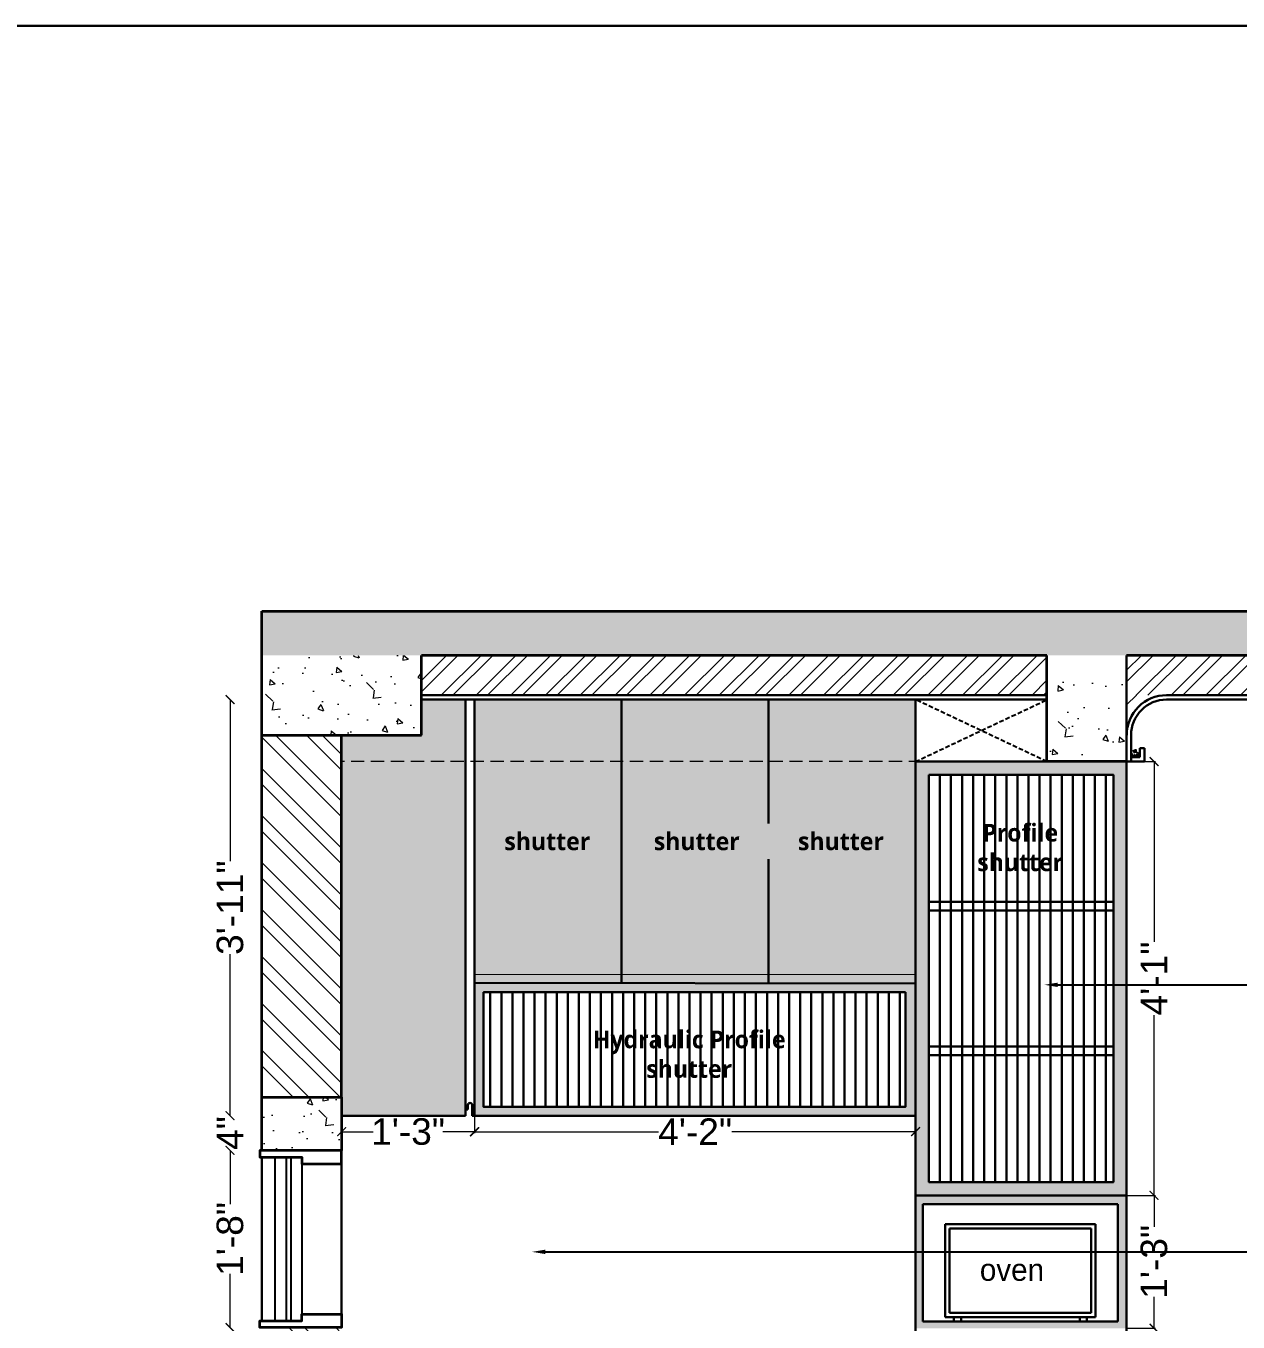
# Model space of a CAD drawing. Header units: inches. Extents: x 3324238 to 135265466, y -1036581 to 20094598.
# Drawn here: x 3355140.9 to 3355277.8, y -519113.9 to -518967.5 of the extents above; entities that cross this region are included whole.
import ezdxf
from ezdxf import colors
from ezdxf.entities.mleader import LeaderData, LeaderLine
from ezdxf.math import Vec2, Vec3

# ---------------------------------------------------------------- set-up
doc = ezdxf.new("R2010")
doc.units = ezdxf.units.IN
doc.header["$MEASUREMENT"] = 0
doc.header["$PDMODE"] = 3
for name, pattern in [('00 . GROUND FLOOR$0$DASHED', [0.75, 0.5, -0.25]), ('00-Floor Plan$0$DASHED', [0.75, 0.5, -0.25]), ('DASHED', [0.75, 0.5, -0.25])]:
    doc.linetypes.add(name, pattern=pattern)
doc.layers.add('AR HATCH-7', color=7, linetype='Continuous')
doc.layers.add('str coll', color=6, linetype='Continuous')
for name, color, linetype, lineweight in [('dim05', 1, 'Continuous', 13), ('DOOR-WINDOW', 5, 'Continuous', 0), ('FURNITURE', 32, 'Continuous', 13), ('FURNITURE-1', 251, 'Continuous', 5), ('Labelling', 1, 'Continuous', 25), ('wall', 7, 'Continuous', 30)]:
    doc.layers.add(name, color=color, linetype=linetype, lineweight=lineweight)
doc.layers.add('FALCE CEILING', color=7, linetype='Continuous', lineweight=30, true_color=0xd1009d)
doc.layers.add('hatch', color=253, linetype='Continuous', lineweight=0, transparency=0.4)
doc.styles.get("Standard").update_dxf_attribs({"font": 'GOTHIC.TTF'})
doc.styles.add('The Thakors 3 inches', font='arial.ttf', dxfattribs={"height": 3})
doc.dimstyles.new('The Thakors 3 inches', dxfattribs={"dimtxt": 3, "dimasz": 1, "dimexe": 0.17999267578125, "dimexo": 0.0625, "dimgap": 0.089996337890625, "dimtad": 0, "dimzin": 0, "dimdsep": 46, "dimlunit": 4, "dimtxsty": 'The Thakors 3 inches', "dimblk": 'ARCHTICK', "dimcen": 0.089996337890625, "dimclrd": 5, "dimclre": 5, "dimclrt": 1, "dimadec": 0, "dimazin": 0, "dimtfac": 0.79998779296875, "dimtofl": 0, "dimtmove": 1, "dimatfit": 3, "dimfxl": 1, "dimtolj": 1, "dimtzin": 0, "dimlwd": 5, "dimlwe": 13, "dimarcsym": 0})
pattern_1 = [(320, (2911.788055398036, 226.9863982740208), (-0.6275213498259522, -7.172601826007535), [0.75, -8.25]), (265, (2911.788055398036, 226.9863982740208), (7.521921337000118, 1.387513336129999), [0.6, -6.6]), (10.45144445999999, (2911.735761958174, 226.3886814640136), (6.894399909686293, -5.78508846727112), [0.63740192, -7.01142112]), (316.1842, (2913.788055398036, 226.9863982740208), (-1.655192807930767, -10.67241330671572), [1.125, -12.375]), (6.635635489999989, (2913.650122328196, 226.0970308239921), (9.741186007745503, -9.346619456742285), [0.95610342, -10.5171376]), (261.18416399, (2913.788055398036, 226.9863982740208), (9.7411860026999, -9.346619450547733), [0.9, -9.90000001]), (291, (2913.288055398036, 225.9863982740208), (-4.026188906653389, -5.969070521184616), [0.75, -8.25]), (236, (2913.288055398036, 225.9863982740208), (7.25150045046853, -2.433153319215819), [0.6, -6.6]), (341.4514447399999, (2912.952539658174, 225.4889757340425), (3.225311528063537, -8.402223767299711), [0.6374019000000001, -7.01142112]), (307.5, (2911.788055398036, 226.9863982740208), (3.328938538313115, -0.1215985531729072), [0, -6.519999999999989, 0, -6.69999999999999, 0, -6.624999999999989]), (277.5, (2911.788055398036, 226.9863982740208), (3.944117118823602, -2.630695374421486), [0, -3.82, 0, -6.37, 0, -2.525]), (237.5, (2911.788055398036, 229.2163982740021), (-0.2255487173437984, -5.33822436172409), [0, -2.5, 0, -7.8, 0, -10.35]), (227.5, (2911.788055398036, 230.2163982740021), (1.001049823323176, -5.831861693423862), [0, -3.249999999999995, 0, -5.179999999999989, 0, -7.349999999999989])]
pattern_2 = [(225, (3148.950116158929, 226.3267422676436), (1.96222131779267, -1.96222131779267), []), (225, (3147.641968615929, 226.3267422676436), (1.96222131779267, -1.96222131779267), [])]

# ---------------------------------------------------------------- blocks, each defined once
blk = doc.blocks.new('_ArchTick')
at = {"color": 0, "linetype": 'ByBlock', "const_width": 0.15}
blk.add_lwpolyline([(-0.5, -0.5), (0.5, 0.5)], dxfattribs=at)
blk = doc.blocks.new('*D228')
at = {"layer": 'Defpoints', "color": 0, "lineweight": 30, "ltscale": 4, "transparency": 16777216}
for p in [(3355241.357987555, -519083.6245988985, -0.1451845742582104), (3355191.576057462, -519090.6231488101, -0.1149040791744358), (3355241.357987555, -519092.4267552854)]:
    blk.add_point(p, dxfattribs=at)
at = {"layer": 'dim05', "color": 5, "lineweight": 5, "ltscale": 4, "transparency": 16777216}
for p, q in [((3355191.576057462, -519092.4267552854), (3355212.329277194, -519092.4267552854)), ((3355241.357987555, -519092.4267552854), (3355220.604767823, -519092.4267552854))]:
    blk.add_line(p, q, dxfattribs=at)
at = {"layer": 'dim05', "color": 5, "lineweight": 5, "ltscale": 4, "transparency": 16777216, "rotation": 180}
blk.add_blockref('_ArchTick', (3355191.576057462, -519092.4267552854), dxfattribs=at)
at = {"layer": 'dim05', "color": 5, "lineweight": 5, "ltscale": 4, "transparency": 16777216}
blk.add_blockref('_ArchTick', (3355241.357987555, -519092.4267552854), dxfattribs=at)
at = {"layer": 'dim05', "color": 1, "lineweight": 5, "ltscale": 4, "transparency": 16777216, "insert": (3355216.467022508, -519092.4267552854), "char_height": 3, "attachment_point": 5, "style": 'The Thakors 3 inches'}
blk.add_mtext('\\A1;4\'-2"', dxfattribs=at)
blk = doc.blocks.new('*D229')
at = {"layer": 'Defpoints', "color": 0, "lineweight": 30, "ltscale": 4, "transparency": 16777216}
for p in [(3355163.950410863, -519090.6231488103), (3355176.549896309, -519090.6231488103, -0.1149040791733569), (3355167.940626555, -519094.5396941481, 0.2632114188045307)]:
    blk.add_point(p, dxfattribs=at)
at = {"layer": 'dim05', "color": 5, "lineweight": 5, "ltscale": 4, "transparency": 16777216}
for p, q in [((3355163.950410863, -519090.6231488103), (3355163.950410863, -519089.6231488103)), ((3355163.950410863, -519094.5396941481), (3355163.950410863, -519095.5396941481))]:
    blk.add_line(p, q, dxfattribs=at)
for p, rotation in [((3355163.950410863, -519090.6231488103), 270), ((3355163.950410863, -519094.5396941481), 90)]:
    blk.add_blockref('_ArchTick', p, dxfattribs=dict(at, rotation=rotation))
at = {"layer": 'dim05', "color": 1, "lineweight": 5, "ltscale": 4, "transparency": 16777216, "insert": (3355163.950410862, -519092.58142148), "char_height": 3, "attachment_point": 5, "rotation": 90, "style": 'The Thakors 3 inches'}
blk.add_mtext('\\A1;4"', dxfattribs=at)
blk = doc.blocks.new('*D239')
at = {"layer": 'Defpoints', "color": 0, "lineweight": 30, "ltscale": 4, "transparency": 16777216}
for p in [(3355163.950410863, -519094.5396941481), (3355167.940626555, -519094.5396941481, 0.2632114188045307), (3355167.940626557, -519114.5396942486, 0.04389636631090941)]:
    blk.add_point(p, dxfattribs=at)
at = {"layer": 'dim05', "color": 5, "lineweight": 5, "ltscale": 4, "transparency": 16777216}
for p, q in [((3355163.950410863, -519094.5396941481), (3355163.950410863, -519100.6035177786)), ((3355163.950410863, -519114.5396942486), (3355163.950410863, -519108.4758706181))]:
    blk.add_line(p, q, dxfattribs=at)
for p, rotation in [((3355163.950410863, -519094.5396941481), 90), ((3355163.950410863, -519114.5396942486), 270)]:
    blk.add_blockref('_ArchTick', p, dxfattribs=dict(at, rotation=rotation))
at = {"layer": 'dim05', "color": 1, "lineweight": 5, "ltscale": 4, "transparency": 16777216, "insert": (3355163.950410862, -519104.5396941992), "char_height": 3, "attachment_point": 5, "rotation": 90, "style": 'The Thakors 3 inches'}
blk.add_mtext('\\A1;1\'-8"', dxfattribs=at)
blk = doc.blocks.new('*D240')
at = {"layer": 'Defpoints', "color": 0, "lineweight": 30, "ltscale": 4, "transparency": 16777216}
for p in [(3355163.950410873, -519043.6231950022), (3355185.576061355, -519043.6231950022, 0.02827663850504156), (3355178.196648554, -519090.6231488103, -0.1149040791741546)]:
    blk.add_point(p, dxfattribs=at)
at = {"layer": 'dim05', "color": 5, "lineweight": 5, "ltscale": 4, "transparency": 16777216}
for p, q in [((3355163.950410873, -519043.6231950022), (3355163.950410873, -519061.881402035)), ((3355163.950410873, -519090.6231488103), (3355163.950410873, -519072.3649417776))]:
    blk.add_line(p, q, dxfattribs=at)
for p, rotation in [((3355163.950410873, -519043.6231950022), 90), ((3355163.950410873, -519090.6231488103), 270)]:
    blk.add_blockref('_ArchTick', p, dxfattribs=dict(at, rotation=rotation))
at = {"layer": 'dim05', "color": 1, "lineweight": 5, "ltscale": 4, "transparency": 16777216, "insert": (3355163.950410872, -519067.1231719072), "char_height": 3, "attachment_point": 5, "rotation": 90, "style": 'The Thakors 3 inches'}
blk.add_mtext('\\A1;3\'-11"', dxfattribs=at)
blk = doc.blocks.new('*D313')
at = {"layer": 'Defpoints', "color": 0, "lineweight": 30, "transparency": 16777216}
for p in [(3355176.549896307, -519090.6226819718, -0.1063389758516355), (3355191.549896306, -519090.6231488101, -0.218503667927226), (3355176.549896307, -519092.4267552854)]:
    blk.add_point(p, dxfattribs=at)
at = {"layer": 'FURNITURE', "color": 5, "lineweight": 13, "transparency": 16777216}
for p, q in [((3355176.549896307, -519090.6851819718), (3355176.549896307, -519092.6067479611)), ((3355191.549896306, -519090.6856488101), (3355191.549896306, -519092.6067479611))]:
    blk.add_line(p, q, dxfattribs=at)
at = {"layer": 'FURNITURE', "color": 5, "lineweight": 5, "transparency": 16777216}
for p, q in [((3355176.549896307, -519092.4267552854), (3355180.113719887, -519092.4267552854)), ((3355191.549896306, -519092.4267552854), (3355187.986072726, -519092.4267552854))]:
    blk.add_line(p, q, dxfattribs=at)
at = {"layer": 'FURNITURE', "color": 5, "lineweight": 5, "transparency": 16777216, "rotation": 180}
blk.add_blockref('_ArchTick', (3355176.549896307, -519092.4267552854), dxfattribs=at)
at = {"layer": 'FURNITURE', "color": 5, "lineweight": 5, "transparency": 16777216}
blk.add_blockref('_ArchTick', (3355191.549896306, -519092.4267552854), dxfattribs=at)
at = {"layer": 'FURNITURE', "color": 1, "lineweight": 30, "transparency": 16777216, "insert": (3355184.049896306, -519092.4267552854), "char_height": 3, "attachment_point": 5, "style": 'The Thakors 3 inches'}
blk.add_mtext('\\A1;1\'-3"', dxfattribs=at)
blk = doc.blocks.new('*D321')
at = {"layer": 'Defpoints', "color": 0, "lineweight": 30, "transparency": 16777216}
for p in [(3355265.194239513, -519099.6245168872, 0.06539423887547507), (3355268.288933478, -519099.6245168872), (3355265.194771506, -519114.6265739377, -0.05532778154073222)]:
    blk.add_point(p, dxfattribs=at)
at = {"layer": 'FURNITURE', "color": 5, "lineweight": 13, "transparency": 16777216}
for p, q in [((3355265.256739513, -519099.6245168872), (3355268.468926154, -519099.6245168872)), ((3355265.257271506, -519114.6265739377), (3355268.468926154, -519114.6265739377))]:
    blk.add_line(p, q, dxfattribs=at)
at = {"layer": 'FURNITURE', "color": 5, "lineweight": 5, "transparency": 16777216}
for p, q in [((3355268.288933478, -519099.6245168872), (3355268.288933478, -519103.1893689928)), ((3355268.288933478, -519114.6265739377), (3355268.288933478, -519111.0617218322))]:
    blk.add_line(p, q, dxfattribs=at)
for p, rotation in [((3355268.288933478, -519099.6245168872), 90), ((3355268.288933478, -519114.6265739377), 270)]:
    blk.add_blockref('_ArchTick', p, dxfattribs=dict(at, rotation=rotation))
at = {"layer": 'FURNITURE', "color": 1, "lineweight": 30, "transparency": 16777216, "insert": (3355268.288933477, -519107.1255454133), "char_height": 3, "attachment_point": 5, "rotation": 90, "style": 'The Thakors 3 inches'}
blk.add_mtext('\\A1;1\'-3"', dxfattribs=at)
blk = doc.blocks.new('*D322')
at = {"layer": 'Defpoints', "color": 0, "lineweight": 30, "transparency": 16777216}
for p in [(3355265.193702767, -519050.6231488108), (3355268.288933482, -519050.6231488108), (3355265.256739515, -519099.6245168875)]:
    blk.add_point(p, dxfattribs=at)
at = {"layer": 'FURNITURE', "color": 5, "lineweight": 13, "transparency": 16777216}
for p, q in [((3355265.256202767, -519050.6231488108), (3355268.468926158, -519050.6231488108)), ((3355265.319239515, -519099.6245168875), (3355268.468926158, -519099.6245168875))]:
    blk.add_line(p, q, dxfattribs=at)
at = {"layer": 'FURNITURE', "color": 5, "lineweight": 5, "transparency": 16777216}
for p, q in [((3355268.288933482, -519050.6231488108), (3355268.288933482, -519070.9860875345)), ((3355268.288933482, -519099.6245168875), (3355268.288933482, -519079.2615781638))]:
    blk.add_line(p, q, dxfattribs=at)
for p, rotation in [((3355268.288933482, -519050.6231488108), 90), ((3355268.288933482, -519099.6245168875), 270)]:
    blk.add_blockref('_ArchTick', p, dxfattribs=dict(at, rotation=rotation))
at = {"layer": 'FURNITURE', "color": 1, "lineweight": 30, "transparency": 16777216, "insert": (3355268.288933481, -519075.12383285), "char_height": 3, "attachment_point": 5, "rotation": 90, "style": 'The Thakors 3 inches'}
blk.add_mtext('\\A1;4\'-1"', dxfattribs=at)

msp = doc.modelspace()

# ---------------------------------------------------------------- hatches: boundary and pattern name
at = {"layer": 'AR HATCH-7', "lineweight": 30, "true_color": 0x8d9989, "transparency": 33554559}
h = msp.add_hatch(color=252, dxfattribs=at)
h.dxf.hatch_style = 1
h.paths.add_polyline_path([(3355176.549899418, -519068.6231478432), (3355190.549899417, -519068.6231488101), (3355190.549899417, -519090.62314881), (3355176.549899417, -519090.6231488101)])
h.paths.add_polyline_path([(3355176.549899418, -519047.6231488102), (3355185.549899418, -519047.6231488102), (3355185.549899417, -519043.6231488102), (3355190.549899417, -519043.6231488102), (3355190.549899417, -519068.6231488101), (3355176.549898859, -519068.6231478432)])
at = {"layer": 'AR HATCH-7', "lineweight": 30, "true_color": 0x636466}
h = msp.add_hatch(color=251, dxfattribs=at)
h.dxf.hatch_style = 1
h.paths.add_polyline_path([(3355191.549896307, -519074.6188027029), (3355208.152592304, -519074.62371636), (3355208.15014028, -519075.6627667433), (3355191.549873312, -519075.6247917311)])
h = msp.add_hatch(color=251, dxfattribs=at)
h.dxf.hatch_style = 1
h.paths.add_polyline_path([(3355224.755289382, -519074.667312752), (3355208.147748072, -519074.62371636), (3355208.150200095, -519075.6627667433), (3355224.750193185, -519075.6673070458)])
h = msp.add_hatch(color=251, dxfattribs=at)
h.dxf.hatch_style = 1
h.paths.add_polyline_path([(3355224.755289382, -519074.667312752), (3355241.357987554, -519074.6885736596), (3355241.356706986, -519075.6885728397), (3355224.760385269, -519075.6673070474)])
h = msp.add_hatch(color=251, dxfattribs=at)
h.dxf.hatch_style = 1
h.paths.add_polyline_path([(3355265.194239513, -519099.6245168867), (3355241.358003085, -519099.6245168867), (3355241.358003085, -519114.624454349), (3355265.194239513, -519114.624454349)])
h.paths.add_polyline_path([(3355264.193736266, -519113.8745286632), (3355242.193736268, -519113.8745286632), (3355242.193736268, -519100.6245051692), (3355264.193736266, -519100.6245051692)], flags=16)
at = {"layer": 'FURNITURE-1', "true_color": 0x000000}
h = msp.add_hatch(dxfattribs=at)
h.set_pattern_fill('AR-CONC', color=18, angle=-90.00000000000001)
h.set_pattern_definition(pattern_1)
h.paths.add_polyline_path([(3355370.448991629, -519033.6230050249), (3355370.448991629, -519038.6230768978), (3355167.549900197, -519038.6228984912), (3355167.549906066, -519033.6226481727)])
h = msp.add_hatch(dxfattribs=at)
h.set_pattern_fill('AR-CONC', color=18, angle=-90.00000000000001)
h.set_pattern_definition(pattern_1)
h.paths.add_polyline_path([(3355167.549900196, -519038.6231488101), (3355185.549900197, -519038.6231488101), (3355185.549900197, -519047.6231488102), (3355167.549900196, -519047.6231488102)])
at = {"layer": 'FURNITURE-1', "lineweight": 0}
h = msp.add_hatch(dxfattribs=at)
h.set_pattern_fill('ANSI32', color=6, scale=7.4, angle=180)
h.set_pattern_definition(pattern_2)
h.paths.add_polyline_path([(3355256.193993867, -519038.6231488101), (3355185.549900196, -519038.6231488101), (3355185.549900197, -519043.1231488101), (3355256.193993867, -519043.1231488101)])
h = msp.add_hatch(dxfattribs=at)
h.set_pattern_fill('ANSI32', color=6, scale=7.4, angle=180)
h.set_pattern_definition(pattern_2)
h.paths.add_polyline_path([(3355367.202688755, -519038.62314881), (3355265.193702781, -519038.6231488101), (3355265.193702782, -519043.1231488101), (3355367.202688755, -519043.12314881)])
at = {"layer": 'FURNITURE-1', "true_color": 0x000000}
h = msp.add_hatch(dxfattribs=at)
h.set_pattern_fill('AR-CONC', color=18, angle=-90.00000000000001)
h.set_pattern_definition([(320, (2911.788055398036, 223.9863982736715), (-0.6275213498259522, -7.172601826007535), [0.75, -8.25]), (265, (2911.788055398036, 223.9863982736715), (7.521921337000118, 1.387513336129999), [0.6, -6.6]), (10.45144445999999, (2911.735761958174, 223.3886814636644), (6.894399909686293, -5.78508846727112), [0.63740192, -7.01142112]), (316.1842, (2913.788055398036, 223.9863982736715), (-1.655192807930767, -10.67241330671572), [1.125, -12.375]), (6.635635489999989, (2913.650122328196, 223.0970308236429), (9.741186007745503, -9.346619456742285), [0.95610342, -10.5171376]), (261.18416399, (2913.788055398036, 223.9863982736715), (9.7411860026999, -9.346619450547733), [0.9, -9.90000001]), (291, (2913.288055398036, 222.9863982736715), (-4.026188906653389, -5.969070521184616), [0.75, -8.25]), (236, (2913.288055398036, 222.9863982736715), (7.25150045046853, -2.433153319215819), [0.6, -6.6]), (341.4514447399999, (2912.952539658174, 222.4889757336932), (3.225311528063537, -8.402223767299711), [0.6374019000000001, -7.01142112]), (307.5, (2911.788055398036, 223.9863982736715), (3.328938538313115, -0.1215985531729072), [0, -6.519999999999988, 0, -6.699999999999989, 0, -6.624999999999988]), (277.5, (2911.788055398036, 223.9863982736715), (3.944117118823602, -2.630695374421486), [0, -3.82, 0, -6.37, 0, -2.525]), (237.5, (2911.788055398036, 226.2163982736529), (-0.2255487173437984, -5.33822436172409), [0, -2.5, 0, -7.8, 0, -10.35]), (227.5, (2911.788055398036, 227.2163982736529), (1.001049823323176, -5.831861693423862), [0, -3.249999999999994, 0, -5.179999999999988, 0, -7.349999999999988])])
h.paths.add_polyline_path([(3355256.193993867, -519041.6231488105), (3355265.193702781, -519041.6231488105), (3355265.193702781, -519050.6231488105), (3355256.193993867, -519050.6231488105)])
h = msp.add_hatch(dxfattribs=at)
h.set_pattern_fill('AR-CONC', color=18, angle=-90.00000000000001)
h.set_pattern_definition([(320, (2917.808528232388, 180.0132174541941), (-0.6275213498259522, -7.172601826007535), [0.75, -8.25]), (265, (2917.808528232388, 180.0132174541941), (7.521921337000118, 1.387513336129999), [0.6, -6.6]), (10.45144445999999, (2917.756234792527, 179.415500644187), (6.894399909686293, -5.78508846727112), [0.63740192, -7.01142112]), (316.1842, (2919.808528232388, 180.0132174541941), (-1.655192807930767, -10.67241330671572), [1.125, -12.375]), (6.635635489999989, (2919.670595162548, 179.1238500041654), (9.741186007745503, -9.346619456742285), [0.95610342, -10.5171376]), (261.18416399, (2919.808528232388, 180.0132174541941), (9.7411860026999, -9.346619450547733), [0.9, -9.90000001]), (291, (2919.308528232388, 179.0132174541941), (-4.026188906653389, -5.969070521184616), [0.75, -8.25]), (236, (2919.308528232388, 179.0132174541941), (7.25150045046853, -2.433153319215819), [0.6, -6.6]), (341.4514447399999, (2918.973012492526, 178.5157949142158), (3.225311528063537, -8.402223767299711), [0.6374019000000001, -7.01142112]), (307.5, (2917.808528232388, 180.0132174541941), (3.328938538313115, -0.1215985531729072), [0, -6.519999999999987, 0, -6.699999999999988, 0, -6.624999999999988]), (277.5, (2917.808528232388, 180.0132174541941), (3.944117118823602, -2.630695374421486), [0, -3.82, 0, -6.37, 0, -2.525]), (237.5, (2917.808528232388, 182.2432174541755), (-0.2255487173437984, -5.33822436172409), [0, -2.5, 0, -7.8, 0, -10.35]), (227.5, (2917.808528232388, 183.2432174541755), (1.001049823323176, -5.831861693423862), [0, -3.249999999999994, 0, -5.179999999999987, 0, -7.349999999999987])])
h.paths.add_polyline_path([(3355167.54989914, -519088.539696109), (3355176.549895217, -519088.5396963611), (3355176.550431949, -519094.5396941478), (3355167.549896306, -519094.5396961909)])
at = {"layer": 'hatch', "lineweight": 15, "true_color": 0x636466}
h = msp.add_hatch(dxfattribs=at)
h.set_pattern_fill('ANSI32', color=251, scale=10, angle=90)
h.set_pattern_definition([(135, (2911.788051507436, 226.9863982740208), (-2.651650429449553, -2.651650429449553), []), (135, (2911.788051507436, 228.7541652240325), (-2.651650429449553, -2.651650429449553), [])])
h.paths.add_polyline_path([(3355167.549896307, -519047.6231488102), (3355176.549896306, -519047.6231488102), (3355176.549895217, -519088.5396941477), (3355167.54989914, -519088.539696109)])
h.paths.add_polyline_path([(3355176.549896306, -519129.123274721), (3355176.049896305, -519129.1232747209), (3355176.049896306, -519128.7328851016), (3355176.549896306, -519128.7328851016), (3355176.549896307, -519128.1231488102), (3355175.049896306, -519128.1231488101), (3355175.049896306, -519126.6231488102), (3355176.549896307, -519126.6231488102), (3355176.549896308, -519114.5396961498), (3355167.549896308, -519114.5396961498), (3355167.549896307, -519161.6231488102), (3355176.549896306, -519161.6231488102)])

# ---------------------------------------------------------------- linework, layer by layer
at = {"color": 1, "lineweight": 35}
for p, q in [((3355167.549900197, -519038.6231488102, -0.09435131024149905), (3355167.549922228, -519033.6231488103, -0.1467189364530909)), ((3355167.549922228, -519033.6231488102, -0.146718936454558), (3355370.448991629, -519033.6231488102, -0.06136055165410989)), ((3355167.549900197, -519047.6231488102, -0.09435131024149905), (3355167.549900197, -519038.6231488102, -0.09435131024149905)), ((3355256.193993867, -519038.6231488101, -0.155409413178734), (3355185.549900197, -519038.6231488101, -0.155409413178734)), ((3355185.549900197, -519047.6231488102, -0.09435131024149905), (3355185.549900196, -519038.6231488102, -0.09435131024149905)), ((3355256.193993867, -519050.6231488105), (3355256.193993867, -519038.6231488101, -0.155409413178734)), ((3355367.202688754, -519038.6231488102, -0.07296259950661635), (3355265.193702781, -519038.6231488101, -0.1626333112400075)), ((3355167.549900198, -519047.6231488102, -0.09435131024149905), (3355185.549900197, -519047.6231488102, -0.09435131024149905)), ((3355265.193702781, -519050.6231488105), (3355256.193993867, -519050.6231488105))]:
    msp.add_line(p, q, dxfattribs=at)
at = {"lineweight": 35}
for points, elevation in [([(3355176.549896306, -519096.0396941466), (3355176.549896305, -519094.5396941479), (3355167.299896306, -519094.5396961909), (3355167.299895397, -519095.2896900635), (3355172.049896306, -519095.2896900635), (3355172.049896306, -519096.0396941479), (3355176.549896306, -519096.0396941466)], 0.1596118300523959), ([(3355176.549896308, -519112.9946726973), (3355176.549896308, -519114.5396961498), (3355167.299896309, -519114.5396941068), (3355167.2998954, -519113.7897002343), (3355172.049896308, -519113.7897002343), (3355172.049896309, -519113.0396961498), (3355176.549896308, -519113.0396961511)], -0.05970322244216194)]:
    msp.add_lwpolyline(points, dxfattribs=dict(at, elevation=elevation))
at = {"layer": 'dim05', "lineweight": 30}
for p, q in [((3355265.193702781, -519050.6231488105), (3355265.193702781, -519038.6231488101, -0.1626333112400075)), ((3355256.193993867, -519050.6231488105), (3355265.193702781, -519050.6231488105))]:
    msp.add_line(p, q, dxfattribs=at)
at = {"layer": 'dim05', "color": 251, "linetype": '00-Floor Plan$0$DASHED', "lineweight": 18, "ltscale": 3, "true_color": 0x636466}
msp.add_line((3355248.858154186, -519050.6245661824, 3.073491097893566e-05), (3355176.549898706, -519050.6231381929, -0.218503667927226), dxfattribs=at)
at = {"layer": 'DOOR-WINDOW', "color": 5, "lineweight": 30}
for p, q in [((3355167.549895382, -519095.3028102622, 0.1596617532247995), (3355167.54989631, -519113.7897002344, -0.05970259065037099)), ((3355176.549896307, -519096.0396941466, 0.1596638080716302), (3355176.54989631, -519113.0396961511, -0.05970322244216194))]:
    msp.add_line(p, q, dxfattribs=at)
at = {"layer": 'DOOR-WINDOW', "color": 5, "lineweight": 25}
for p, q in [((3355170.299896306, -519095.2896900635, 0.1596118300523959), (3355170.299896308, -519113.7897002343, -0.05970322244216194)), ((3355170.799896306, -519095.2896900635, 0.1596118300523959), (3355170.799896308, -519113.7897002343, -0.05970322244216194))]:
    msp.add_line(p, q, dxfattribs=at)
at = {"layer": 'DOOR-WINDOW', "color": 5, "lineweight": 25, "elevation": -0.002047406490684037}
msp.add_lwpolyline([(3355172.049896308, -519113.7897002343), (3355169.049896308, -519113.7897002343), (3355169.049896306, -519095.2896900635), (3355172.049896306, -519095.2896900635)], close=True, dxfattribs=at)
at = {"layer": 'FALCE CEILING', "color": 1, "linetype": '00 . GROUND FLOOR$0$DASHED', "lineweight": 30}
msp.add_circle((3355266.193114445, -519049.7341149522, -0.0276044846329862), 0.2089197255308997, dxfattribs=at)
at = {"layer": 'FURNITURE', "lineweight": 30}
for p, q in [((3355190.048851361, -519043.623195002, -0.1709095377538346), (3355248.710180846, -519043.623195002, 0.05188576420255078)), ((3355190.549900196, -519043.6231488101, -0.2092553904122171), (3355190.549896306, -519090.6231488101, -0.218503667927226)), ((3355191.549896306, -519059.6231488099, -0.218503667927226), (3355191.549900196, -519043.6231488102, -0.1554094131847059)), ((3355224.753902647, -519075.667311796, -0.1230610683269333), (3355224.7552942, -519043.7153878638, -0.135094230633711)), ((3355242.857991445, -519052.1245661824, 0.009279012425987887), (3355263.693719211, -519052.1245661824, 0.009279012425987887)), ((3355191.549896306, -519059.6231488099, -0.218503667927226), (3355191.549896306, -519090.6231488101, -0.218503667927226)), ((3355191.549896306, -519075.6247917604, -0.05090092969692066), (3355241.356706985, -519075.6885728397, -0.1591428787590853)), ((3355190.799896305, -519089.9191470348, -0.218503667927226), (3355190.549896305, -519089.9191470349, -0.218503667927226)), ((3355190.799896305, -519089.9191470348, -0.218503667927226), (3355190.799896305, -519089.4191470348, -0.218503667927226)), ((3355191.299896305, -519090.6231488101, -0.218503667927226), (3355191.299896305, -519089.4191470348, -0.218503667927226)), ((3355190.549896305, -519090.6231488101, -0.218503667927226), (3355176.549896306, -519090.6231488101, -0.218503667927226)), ((3355191.549896306, -519090.6231488101, -0.218503667927226), (3355191.299896305, -519090.6231488101, -0.218503667927226)), ((3355191.576057462, -519090.6231488101, -0.2185036679275072), (3355241.357987554, -519090.6245661819, -0.2838671718920033)), ((3355241.357987555, -519099.6245296734, -0.02692337185215893), (3355265.194780134, -519099.6245041006, -0.1540241912258214)), ((3355241.357987555, -519099.6245296734, -0.02692337185215893), (3355241.358023216, -519161.6245661823, -0.1443123360968589)), ((3355265.194780134, -519099.6245296734, -0.02692337185215893), (3355265.194744472, -519161.6245661823, -0.1443123360968589)), ((3355242.193736267, -519100.6245286634, -0.140301805262986), (3355264.193736265, -519100.6245051695, -0.1534269694470881)), ((3355242.193736267, -519100.6245286633, -0.1403018052631089), (3355242.193736267, -519113.8745286634, -0.1209605233310897)), ((3355264.193736265, -519100.6245051695, -0.1400487214614388), (3355264.193736266, -519113.8745286632, -0.1209469634556991)), ((3355244.693728238, -519113.3745286636, -0.1198657337879487), (3355244.693728238, -519102.8745286636, -0.1198657337879487)), ((3355244.693728238, -519102.8745286636, -0.1198657337879487), (3355261.693728238, -519102.8745286636, -0.1198657337879487)), ((3355261.693728238, -519102.8745286636, -0.1198657337879487), (3355261.693728238, -519113.3745286636, -0.1198657337879487)), ((3355245.193728238, -519112.8745286636, -0.1198657337879487), (3355245.193728238, -519103.3745286636, -0.1198657337879487)), ((3355245.193728238, -519103.3745286636, -0.1198657337879487), (3355261.193728238, -519103.3745286636, -0.1198657337879487)), ((3355261.193728238, -519103.3745286636, -0.1198657337879487), (3355261.193728238, -519112.8745286636, -0.1198657337879487)), ((3355261.693728238, -519113.3745286636, -0.1198657337879487), (3355244.693728238, -519113.3745286636, -0.1198657337879487)), ((3355261.193728238, -519112.8745286636, -0.1198657337879487), (3355245.193728238, -519112.8745286636, -0.1198657337879487)), ((3355245.693728238, -519113.3745286636, -0.1198657337879487), (3355246.495171949, -519113.3745286636, -0.1198657337879487)), ((3355245.693728238, -519113.8745286635, -0.1198657337879487), (3355245.693728238, -519113.3745286636, -0.1198657337879487)), ((3355246.495171949, -519113.3745286636, -0.1198657337879487), (3355246.495171949, -519113.8745286635, -0.1198657337879487)), ((3355260.693728238, -519113.3745286636, -0.1198657337879487), (3355259.892284527, -519113.3745286636, -0.1198657337879487)), ((3355259.892284527, -519113.3745286636, -0.1198657337879487), (3355259.892284527, -519113.8745286635, -0.1198657337879487)), ((3355260.693728238, -519113.8745286635, -0.1198657337879487), (3355260.693728238, -519113.3745286636, -0.1198657337879487)), ((3355242.193736267, -519113.8745286635, -0.1198657337878576), (3355264.193736266, -519113.8745286632, -0.1198657337878576)), ((3355246.495171949, -519113.8745286635, -0.1198657337879487), (3355245.693728238, -519113.8745286635, -0.1198657337879487)), ((3355259.892284527, -519113.8745286635, -0.1198657337879487), (3355260.693728238, -519113.8745286635, -0.1198657337879487))]:
    msp.add_line(p, q, dxfattribs=at)
at = {"layer": 'FURNITURE', "linetype": 'DASHED', "lineweight": 25}
for p, q in [((3355256.193993867, -519050.6231488105, -0.1284553064155962), (3355241.357953087, -519043.6232091329, -0.01049486948002451)), ((3355241.357991445, -519050.6245661824, 0.06539423887547507), (3355256.193982563, -519043.6231808712, -0.01049486948002451))]:
    msp.add_line(p, q, dxfattribs=at)
at = {"layer": 'FURNITURE', "lineweight": 30, "transparency": 33554610}
for p, q in [((3355242.85784758, -519066.4578830844, -0.03013574536245449), (3355263.693558915, -519066.4578830844, -0.03013574536245449)), ((3355242.857858534, -519067.4578830844, -0.03013574536245449), (3355263.693569868, -519067.4578830844, -0.03013574536245449)), ((3355242.858321126, -519082.7911999863, -0.1772977448737454), (3355263.693658812, -519082.7911999863, -0.1772977448737454)), ((3355242.858332079, -519083.7911999862, -0.1772977448737454), (3355263.693658812, -519083.7911999863, -0.1772977448737454))]:
    msp.add_line(p, q, dxfattribs=at)
at = {"layer": 'FURNITURE', "lineweight": 5}
msp.add_line((3355191.549896304, -519074.6247909406, -0.05089814671636018), (3355241.357987554, -519074.6885736596, -0.1591428787590853), dxfattribs=at)
at = {"layer": 'FURNITURE', "lineweight": 30, "elevation": -0.218503667927226}
msp.add_lwpolyline([(3355191.549900196, -519043.6231488102), (3355185.549900197, -519043.6231488101), (3355185.549900197, -519047.6231488102), (3355176.549899106, -519047.6231488103), (3355176.549896307, -519068.6231488101), (3355176.549896306, -519090.6231488101)], dxfattribs=at)
at = {"layer": 'FURNITURE', "lineweight": 30}
for points, elevation in [([(3355241.357953087, -519043.6232091329), (3355256.193993867, -519043.6231808712), (3355256.193993867, -519050.6231488105), (3355241.357953087, -519050.6231770722)], -0.01049486948002451), ([(3355240.238434285, -519076.673118796), (3355192.576057462, -519076.6818426182), (3355192.576057462, -519089.62314881), (3355240.238434285, -519089.6144249878)], -0.07188568366390045)]:
    msp.add_lwpolyline(points, close=True, dxfattribs=dict(at, elevation=elevation))
at = {"layer": 'FURNITURE', "color": 3, "linetype": '00 . GROUND FLOOR$0$DASHED', "lineweight": 30}
msp.add_circle((3355266.193114445, -519049.7341149522, -0.0276044846329862), 0.3890338584333222, dxfattribs=at)
at = {"layer": 'FURNITURE', "lineweight": 30}
msp.add_arc((3355191.049896305, -519089.4191470348, -0.218503667927226), 0.25, 0, 180, dxfattribs=at)
at = {"layer": 'str coll', "lineweight": 5}
msp.add_line((3355266.291508385, -519043.1102986779, -0.09435131024149905), (3355265.193702781, -519044.2071403804, -0.09435131024149905), dxfattribs=at)
at = {"layer": 'str coll', "color": 5, "lineweight": 30}
msp.add_lwpolyline([(3354439.625761389, -518967.5266108066), (3355710.482518904, -518967.5266108066), (3355710.482518904, -519434.8408051636), (3354439.625761389, -519434.8408051636)], close=True, dxfattribs=at)
at = {"layer": 'wall', "color": 6, "lineweight": 30, "ltscale": 0.5}
for p, q in [((3355256.220155024, -519043.123195002, -0.07532295024802979), (3355185.576061354, -519043.123195002, -0.07532295024802979)), ((3355256.193993867, -519043.623195002, -0.07532295024802979), (3355185.576061354, -519043.623195002, -0.07532295024802979)), ((3355362.707159518, -519043.6441362774, 0.02753144743054713), (3355269.697387701, -519043.6231488104, -0.1586743596926681)), ((3355362.869224577, -519043.1222863018, 0.180894957262252), (3355269.697396449, -519043.1232477692, -0.1686216768703162)), ((3355265.193702781, -519047.122284923, -0.07591427815896168), (3355265.193702781, -519050.6231488106)), ((3355265.697320912, -519047.6260255624, -0.08253901175703504), (3355265.700018256, -519050.6231488097, -0.02289811992886825)), ((3355265.693718414, -519050.1231488106, -0.02261320072465604), (3355266.693718415, -519050.1231488106, -0.06783960223801047)), ((3355266.693718415, -519049.1231488108, -0.06783960223801047), (3355267.193718415, -519049.1231488107, -0.09045280298415759)), ((3355266.693718415, -519050.1231488106, -0.09045280298415759), (3355266.693718415, -519049.1231488107, -0.09045280298415759)), ((3355267.193718415, -519050.6231488107, -0.09045280298415759), (3355267.193718415, -519049.1231488107, -0.09045280298415759)), ((3355265.193718415, -519050.6231488107), (3355267.193718415, -519050.6231488106, -0.09045280298415762))]:
    msp.add_line(p, q, dxfattribs=at)
at = {"layer": 'wall', "lineweight": 35}
for p, q in [((3355167.54989914, -519088.539696109, -0.05970322244216194), (3355167.549900197, -519047.6231488102, -0.0943513102410443)), ((3355176.549895217, -519088.5396941477, -0.05970322244216194), (3355176.549899106, -519047.6231488103, -0.09435131024149905)), ((3355167.54989914, -519088.539696109, -0.05970322244216194), (3355176.549895217, -519088.5396963611, -0.05970322205072203)), ((3355176.549896306, -519094.5396941477, 0.1596118300523959), (3355167.549896307, -519094.5396941477, 0.1596118300523959))]:
    msp.add_line(p, q, dxfattribs=at)
at = {"layer": 'wall', "lineweight": 35, "elevation": -0.218503667927226}
msp.add_lwpolyline([(3355167.549896306, -519088.539696109), (3355176.549896306, -519088.5396941477), (3355176.549896306, -519094.5396941477), (3355167.549896306, -519094.539696109)], close=True, dxfattribs=at)
at = {"layer": 'wall', "color": 6, "lineweight": 30, "ltscale": 0.5, "extrusion": (-0.0008788728639498496, 0.01989464204354179, 0.999801695737934)}
for centre, radius in [((-3329093.19897747, 666488.8728012763, -13275.20121868975), 4.5), ((-3329093.198977469, 666488.8728012763, -13275.20121868975), 4)]:
    msp.add_arc(centre, radius, 267.4700245895594, 357.5225813015637, dxfattribs=at)

# ---------------------------------------------------------------- texts
at = {"layer": 'FURNITURE', "lineweight": 30}
msp.add_text('oven', height=2.5, dxfattribs=at).set_placement((3355248.617282692, -519109.2722460061, -0.1198657337879487))

# ---------------------------------------------------------------- dimensions: what is measured, and where the dimension line sits
at = {"layer": 'dim05', "lineweight": 5, "ltscale": 4}
for base, p1, p2, picture, middle in [((3355163.950410873, -519043.6231950022, -0.1035995887530713), (3355178.196648552, -519090.6231488101, -0.218503667927226), (3355185.576061354, -519043.623195002, -0.07532295024802979), '*D240', (3355163.950410872, -519067.1231719072, -0.1035995887530713)), ((3355163.950410863, -519090.6231488103, -0.1035995887530713), (3355167.940626553, -519094.5396941478, 0.1596118300514593), (3355176.549896307, -519090.6231488101, -0.2185036679264282), '*D229', (3355163.950410862, -519092.58142148, -0.1035995887530713)), ((3355163.950410863, -519094.5396941481, -0.1035995887530713), (3355167.940626555, -519114.5396942483, -0.05970322244216194), (3355167.940626553, -519094.5396941478, 0.1596118300514593), '*D239', (3355163.950410862, -519104.5396941992, -0.1035995887530713))]:
    dim = msp.add_linear_dim(base=base, p1=p1, p2=p2, angle=90, dimstyle='The Thakors 3 inches', override={"dimtxt": 32, "dimdec": 0, "dimse1": 1, "dimse2": 1}, dxfattribs=at)
    dim.commit()
    dim.dimension.update_dxf_attribs({"geometry": picture, "text_midpoint": middle})
at = {"layer": 'FURNITURE', "lineweight": 30}
for base, p1, p2, picture, middle in [((3355268.288933482, -519050.6231488108), (3355265.256739513, -519099.6245168872), (3355265.193702765, -519050.6231488105), '*D322', (3355268.288933481, -519075.12383285)), ((3355268.288933478, -519099.6245168872), (3355265.194771504, -519114.6265739374, -0.05532778154073222), (3355265.194239512, -519099.624516887, 0.06539423887547507), '*D321', (3355268.288933477, -519107.1255454133))]:
    dim = msp.add_linear_dim(base=base, p1=p1, p2=p2, angle=90, dimstyle='The Thakors 3 inches', dxfattribs=at)
    dim.commit()
    dim.dimension.update_dxf_attribs({"geometry": picture, "text_midpoint": middle})
dim = msp.add_linear_dim(base=(3355176.549896307, -519092.4267552854), p1=(3355191.549896306, -519090.6231488101, -0.218503667927226), p2=(3355176.549896307, -519090.6226819718, -0.1063389758516355), dimstyle='The Thakors 3 inches', dxfattribs=at)
dim.commit()
dim.dimension.update_dxf_attribs({"geometry": '*D313', "text_midpoint": (3355184.049896306, -519092.4267552854)})

# ---------------------------------------------------------------- leaders
at = {"layer": 'Labelling', "lineweight": 5}
ml = msp.add_multileader_mtext('Standard', dxfattribs=at)
ml.set_content('Profile \\PShutter', color=256)
ml.set_leader_properties()
ml.build(insert=Vec2(0, 0))
ml.multileader.update_dxf_attribs({"dogleg_length": 2.134232808835805, "arrow_head_size": 1.5})
ctx = ml.context
ctx.base_point, ctx.char_height, ctx.arrow_head_size, ctx.landing_gap_size, ctx.plane_origin = Vec3(3355371.978808552, -519075.8343608789, -0.1035995887530713), 3, 1.5, 0.09, Vec3(3355190.475574462, -519075.8343608789, -0.1035995887530713)
notes = []
notes.append((ctx, [(0, (1, 1, 0), (3355307.884803422, -519075.8343608789, -0.1035995887530713), (1, 0), 64.09400513023138, [(0, [(3355255.914232826, -519075.8357782508, -0.1035995887530713)], 0, [])])]))
ctx.mtext.insert, ctx.mtext.flow_direction = Vec3(3355372.068808552, -519074.2966314431, -0.1035995887530713), 5
ml = msp.add_multileader_mtext('Standard', dxfattribs=at)
ml.set_content('wall tiles\\P ( as per \\Pselection)', color=256)
ml.set_leader_properties()
ml.build(insert=Vec2(0, 0))
ml.multileader.update_dxf_attribs({"dogleg_length": 2.134232808835805, "arrow_head_size": 1.5})
ctx = ml.context
ctx.base_point, ctx.char_height, ctx.arrow_head_size, ctx.landing_gap_size, ctx.plane_origin = Vec3(3355370.911261425, -519106.0008531548, -0.1035995887530713), 3, 1.5, 0.09, Vec3(3355190.376643231, -519106.0008531548, -0.1035995887530713)
notes.append((ctx, [(0, (1, 1, 0), (3355211.306702837, -519106.0008531548, -0.1035995887530713), (1, 0), 159.6045585880056, [(0, [(3355198.0496573, -519106.0008531548, -0.1035995887530713)], 0, [])])]))
ctx.mtext.insert, ctx.mtext.flow_direction = Vec3(3355371.001261425, -519104.0664547863, -0.1035995887530713), 5
for ctx, leaders in notes:
    for number, flags, end, landing, length, lines in leaders:
        leader = LeaderData()
        leader.index, (leader.has_last_leader_line, leader.has_dogleg_vector, leader.attachment_direction) = number, flags
        leader.last_leader_point, leader.dogleg_vector, leader.dogleg_length = Vec3(end), Vec3(landing), length
        for number, points, colour, breaks in lines:
            line = LeaderLine()
            line.index, line.vertices, line.color, line.breaks = number, Vec3.list(points), colors.encode_raw_color(colour), breaks
            leader.lines.append(line)
        ctx.leaders.append(leader)

# ---------------------------------------------------------------- next in the draw order: texts
at = {"char_height": 2, "attachment_point": 7, "bg_fill": 2}
for s, insert, width in [('{\\fMalgun Gothic|b1|i0|c0|p34;shutter }', (3355194.921363678, -519060.6533611404, -0.3140899299142045), 19.51962875109507), ('\\pxqc;{\\fMalgun Gothic|b1|i0|c0|p34;Profile \\Pshutter}', (3355243.41575801, -519063.0196066445, -0.2838668463788677), 19.51962875109507), ('\\pxqc;{\\fMalgun Gothic|b1|i0|c0|p34;Hydraulic Profile \\Pshutter}', (3355204.336558489, -519086.3668331965, -0.2535863512950932), 22.91855184268547)]:
    msp.add_mtext(s, dxfattribs=dict(at, insert=insert, width=width))

# ---------------------------------------------------------------- next in the draw order: hatches: boundary and pattern name
at = {"layer": 'AR HATCH-7', "lineweight": 30, "true_color": 0xaea093, "transparency": 33554559}
h = msp.add_hatch(color=253, dxfattribs=at)
h.dxf.hatch_style = 1
h.paths.add_polyline_path([(3355208.150214713, -519043.6018909449), (3355191.549896304, -519043.6018909449), (3355191.549896304, -519074.6247909406), (3355208.150214713, -519074.6247909406)])
at = {"layer": 'AR HATCH-7', "lineweight": 30, "true_color": 0x636466}
h = msp.add_hatch(color=251, dxfattribs=at)
h.dxf.hatch_style = 1
h.paths.add_polyline_path([(3355241.357987554, -519075.6899902116), (3355191.549896306, -519075.6247917604), (3355191.57733803, -519090.6245661819), (3355241.357987554, -519090.6245661819)])
h.paths.add_polyline_path([(3355240.239714854, -519076.6745361678), (3355240.239714854, -519089.6158423596), (3355192.57733803, -519089.6245661819), (3355192.57733803, -519076.6832599901)], flags=16)
at = {"layer": 'AR HATCH-7', "lineweight": 30, "true_color": 0xc7c8ca, "transparency": 33554559}
h = msp.add_hatch(dxfattribs=at)
h.set_pattern_fill('ANSI31', color=9, scale=10, angle=45)
h.set_pattern_definition([(90, (4.581922918558121, -162.6901026437408), (-1.25, 0), [])])
h.paths.add_polyline_path([(3355240.239714854, -519076.6745361678), (3355192.57733803, -519076.6832599901), (3355192.57733803, -519089.6245661819), (3355240.239714854, -519089.6158423596)])

# ---------------------------------------------------------------- next in the draw order: linework, layer by layer
at = {"layer": 'FURNITURE', "lineweight": 30}
msp.add_line((3355208.150140279, -519075.6627667435, -0.1525892581703374), (3355208.152608536, -519043.6231950021, -0.1021515998872928), dxfattribs=at)

# ---------------------------------------------------------------- next in the draw order: texts
at = {"insert": (3355211.797714669, -519060.6533611404, -0.3140899299142045), "char_height": 2, "width": 19.51962875109507, "attachment_point": 7, "bg_fill": 2}
msp.add_mtext('{\\fMalgun Gothic|b1|i0|c0|p34;shutter }', dxfattribs=at)

# ---------------------------------------------------------------- next in the draw order: dimensions: what is measured, and where the dimension line sits
at = {"layer": 'dim05', "lineweight": 5, "ltscale": 4}
dim = msp.add_linear_dim(base=(3355241.357987555, -519092.4267552854, -0.1035995887530713), p1=(3355191.576057462, -519090.6231488101, -0.2185036679275072), p2=(3355241.357987555, -519083.6245988985, -0.2487841630112818), dimstyle='The Thakors 3 inches', override={"dimtxt": 32, "dimdec": 0, "dimse1": 1, "dimse2": 1}, dxfattribs=at)
dim.commit()
dim.dimension.update_dxf_attribs({"geometry": '*D228', "text_midpoint": (3355216.467022508, -519092.4267552854, -0.1035995887530713)})

# ---------------------------------------------------------------- next in the draw order: hatches: boundary and pattern name
at = {"layer": 'AR HATCH-7', "lineweight": 30, "true_color": 0xaea093, "transparency": 33554559}
h = msp.add_hatch(color=253, dxfattribs=at)
h.dxf.hatch_style = 1
h.paths.add_polyline_path([(3355208.155005627, -519043.601891314), (3355224.755323839, -519043.6044490062), (3355224.750543989, -519074.6273486336), (3355208.150225778, -519074.6247909414)])

# ---------------------------------------------------------------- next in the draw order: texts
at = {"insert": (3355228.076320972, -519060.6533611404, -0.3140899299142045), "char_height": 2, "width": 19.51962875109507, "attachment_point": 7, "bg_fill": 2}
msp.add_mtext('{\\fMalgun Gothic|b1|i0|c0|p34;shutter }', dxfattribs=at)

# ---------------------------------------------------------------- next in the draw order: hatches: boundary and pattern name
at = {"layer": 'AR HATCH-7', "lineweight": 30, "true_color": 0xaea093, "transparency": 33554559}
h = msp.add_hatch(color=253, dxfattribs=at)
h.dxf.hatch_style = 1
h.paths.add_polyline_path([(3355241.355592596, -519043.6033372484), (3355224.755274224, -519043.604449004), (3355224.757351888, -519074.6273489301), (3355241.35767026, -519074.6262371744)])
at = {"layer": 'AR HATCH-7', "lineweight": 30, "true_color": 0x636466}
h = msp.add_hatch(color=251, dxfattribs=at)
h.dxf.hatch_style = 1
h.paths.add_polyline_path([(3355265.193702781, -519050.6245661824), (3355241.357991445, -519050.6245661824), (3355241.358528176, -519099.624516887), (3355265.194239512, -519099.624516887)])
h.paths.add_polyline_path([(3355263.694223081, -519098.124516887), (3355242.858511746, -519098.124516887), (3355242.858007876, -519052.1245661824), (3355263.693719211, -519052.1245661824)], flags=16)
at = {"layer": 'AR HATCH-7', "lineweight": 30, "true_color": 0xc7c8ca, "transparency": 33554559}
h = msp.add_hatch(dxfattribs=at)
h.set_pattern_fill('ANSI31', color=9, scale=10, angle=45)
h.set_pattern_definition([(90, (3355242.858511746, -519098.124516887), (-1.25, 0), [])])
h.paths.add_polyline_path([(3355263.694152204, -519052.1245970715), (3355242.858511746, -519052.1245352932), (3355242.858511746, -519098.1245168871), (3355263.694152204, -519098.1245786654)])

# ---------------------------------------------------------------- next in the draw order: linework, layer by layer
at = {"layer": 'FURNITURE', "lineweight": 30, "elevation": 0.06539423887547507}
for points in [[(3355241.357991445, -519050.6245661824), (3355265.193702781, -519050.6245661824), (3355265.194239512, -519099.624516887), (3355241.358528176, -519099.624516887)], [(3355242.858007876, -519052.1245661824), (3355263.693719211, -519052.1245661824), (3355263.694223081, -519098.124516887), (3355242.858511746, -519098.124516887)]]:
    msp.add_lwpolyline(points, close=True, dxfattribs=at)

doc.saveas('drawing.dxf')
